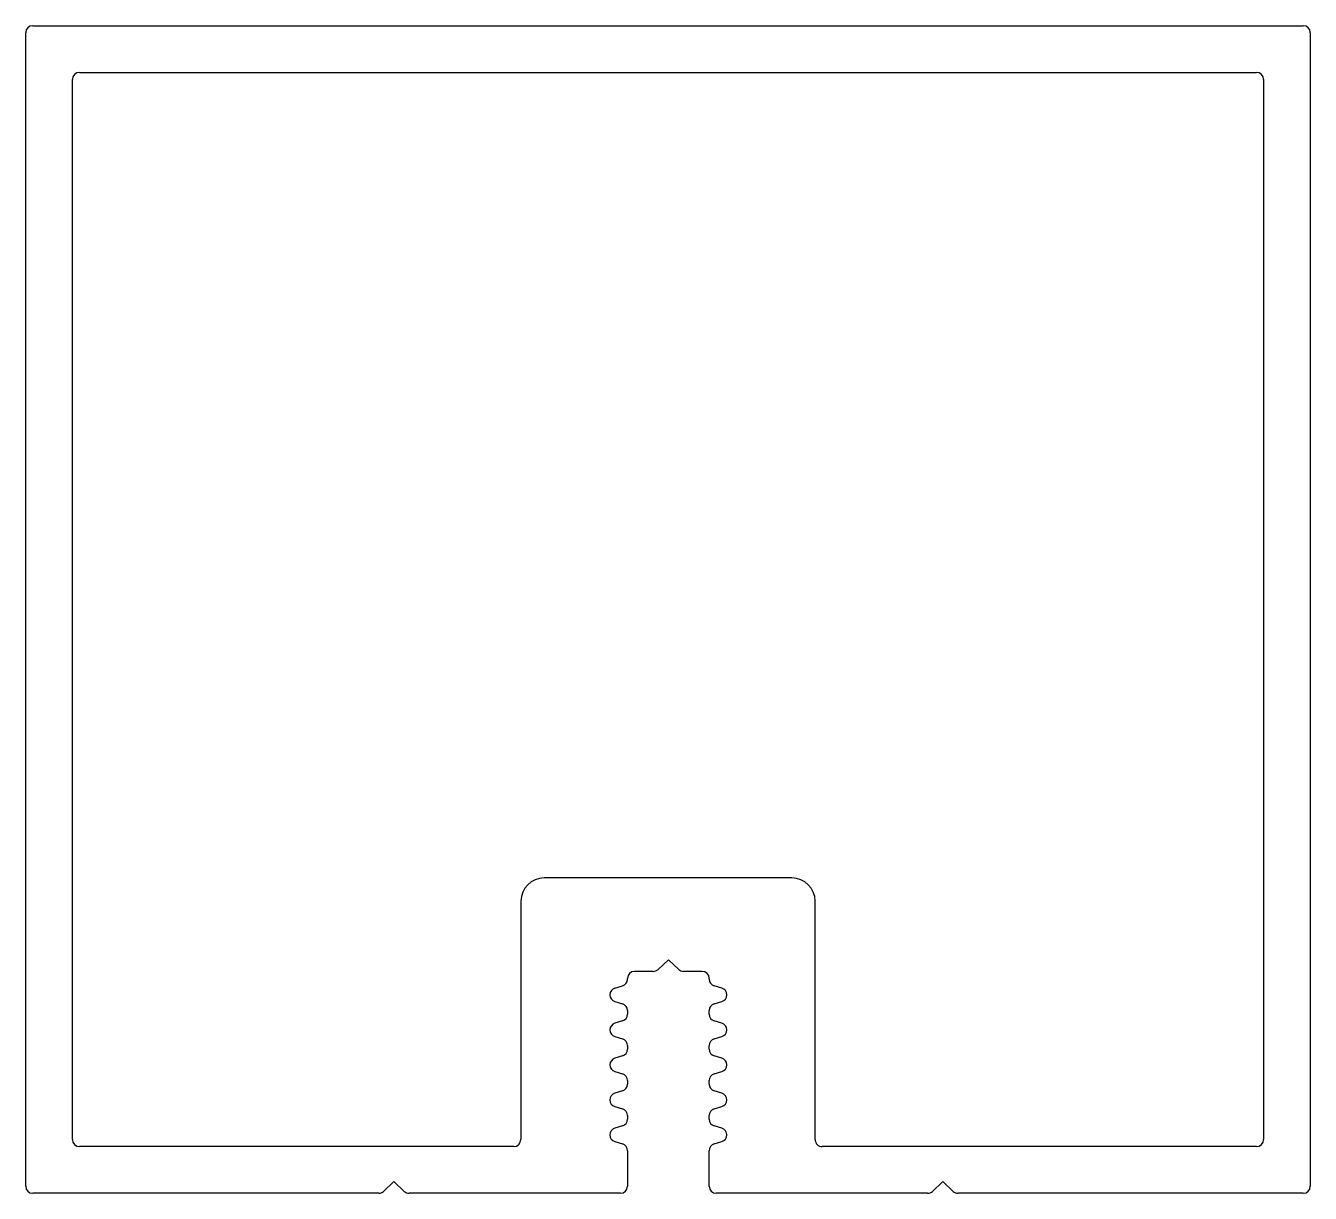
# Model space of a CAD drawing. Extents: x 860 to 915, y 438.5 to 488.5.
import ezdxf

# ---------------------------------------------------------------- set-up
doc = ezdxf.new("R2010")
doc.units = 0
doc.layers.get('0').update_dxf_attribs({"linetype": 'CONTINUOUS'})

msp = doc.modelspace()

# ---------------------------------------------------------------- linework, layer by layer
at = {"color": 0}
for p, q in [((860.317, 488.491), (914.717, 488.491)), ((860.017, 438.791), (860.017, 488.191)), ((915.017, 488.191), (915.017, 438.791)), ((862.317, 486.491), (912.717, 486.491)), ((862.017, 440.791), (862.017, 486.191)), ((913.017, 486.191), (913.017, 440.791)), ((892.817, 451.995), (882.217, 451.995)), ((881.217, 450.995), (881.217, 440.791)), ((893.817, 440.791), (893.817, 450.995)), ((887.532, 448.493), (887.089, 448.076)), ((887.532, 448.493), (887.975, 448.076)), ((886.883, 447.995), (886.082, 447.995)), ((888.982, 447.995), (888.18, 447.995)), ((885.245, 447.277), (885.568, 447.374)), ((885.782, 447.662), (885.782, 447.695)), ((889.282, 447.662), (889.282, 447.695)), ((889.818, 447.277), (889.495, 447.374)), ((885.244, 446.703), (885.569, 446.604)), ((889.494, 446.604), (889.819, 446.703)), ((885.782, 446.317), (885.782, 446.162)), ((889.282, 446.162), (889.282, 446.317)), ((885.568, 445.874), (885.245, 445.777)), ((889.818, 445.777), (889.495, 445.874)), ((885.244, 445.203), (885.569, 445.104)), ((889.494, 445.104), (889.819, 445.203)), ((885.782, 444.817), (885.782, 444.662)), ((889.282, 444.662), (889.282, 444.817)), ((885.568, 444.374), (885.245, 444.277)), ((889.818, 444.277), (889.495, 444.374)), ((885.244, 443.703), (885.569, 443.604)), ((885.782, 443.317), (885.782, 443.165)), ((889.282, 443.165), (889.282, 443.317)), ((889.494, 443.604), (889.819, 443.703)), ((885.569, 442.878), (885.242, 442.778)), ((889.821, 442.778), (889.494, 442.878)), ((885.242, 442.204), (885.569, 442.104)), ((889.494, 442.104), (889.821, 442.204)), ((885.782, 441.817), (885.782, 441.665)), ((889.282, 441.665), (889.282, 441.817)), ((885.569, 441.378), (885.242, 441.278)), ((889.821, 441.278), (889.494, 441.378)), ((885.242, 440.704), (885.569, 440.604)), ((889.494, 440.604), (889.821, 440.704)), ((880.917, 440.491), (862.317, 440.491)), ((885.782, 440.317), (885.782, 438.791)), ((889.282, 438.791), (889.282, 440.317)), ((912.717, 440.491), (894.117, 440.491)), ((875.782, 438.991), (875.337, 438.572)), ((876.226, 438.572), (875.782, 438.991)), ((899.282, 438.991), (898.837, 438.572)), ((899.726, 438.572), (899.282, 438.991)), ((875.131, 438.491), (860.317, 438.491)), ((885.482, 438.491), (876.432, 438.491)), ((898.631, 438.491), (889.582, 438.491)), ((914.717, 438.491), (899.932, 438.491))]:
    msp.add_line(p, q, dxfattribs=at)
for centre, radius, start, end in [((860.317, 488.191), 0.3, 90, 180), ((914.717, 488.191), 0.3, 0, 90), ((862.317, 486.191), 0.3, 90, 180), ((912.717, 486.191), 0.3, 0, 90), ((882.217, 450.995), 1, 90, 180), ((892.817, 450.995), 1, 0, 90), ((886.082, 447.695), 0.3, 90, 180), ((886.883, 448.295), 0.3, 270, 313.2606), ((888.18, 448.295), 0.3, 226.7394, 270), ((888.982, 447.695), 0.3, 0, 90), ((885.332, 446.99, 0), 0.3, 106.7716, 253.0487), ((885.482, 447.662, 0), 0.3, 286.7716, 360), ((889.582, 447.662, 0), 0.3, 180, 253.2284), ((889.731, 446.99, 0), 0.3, 286.9513, 73.2284), ((885.482, 446.317), 0.3, 360, 73.0487), ((889.582, 446.317), 0.3, 106.9513, 180), ((885.482, 446.162), 0.3, 286.7724, 360), ((889.582, 446.162), 0.3, 180, 253.2276), ((885.332, 445.49), 0.3, 106.7724, 253.0478), ((889.731, 445.49), 0.3, 286.9522, 73.2276), ((885.482, 444.817), 0.3, 360, 73.0478), ((889.582, 444.817), 0.3, 106.9522, 180), ((885.482, 444.662), 0.3, 286.7724, 360), ((889.582, 444.662), 0.3, 180, 253.2276), ((885.332, 443.99), 0.3, 106.7724, 253.0478), ((889.731, 443.99), 0.3, 286.9522, 73.2276), ((885.482, 443.317), 0.3, 0, 73.0478), ((889.582, 443.317), 0.3, 106.9522, 180), ((885.33, 442.491), 0.3, 107.0054, 252.9946), ((885.482, 443.165), 0.3, 287.0054, 0), ((889.582, 443.165), 0.3, 180, 252.9946), ((889.733, 442.491), 0.3, 287.0054, 72.9946), ((885.482, 441.817), 0.3, 360, 72.9946), ((885.482, 441.665), 0.3, 287.0054, 360), ((889.582, 441.817), 0.3, 107.0054, 180), ((889.582, 441.665), 0.3, 180, 252.9946), ((885.33, 440.991), 0.3, 107.0054, 252.9946), ((889.733, 440.991), 0.3, 287.0054, 72.9946), ((862.317, 440.791), 0.3, 180, 270), ((880.917, 440.791), 0.3, 270, 0), ((885.482, 440.317), 0.3, 0, 72.9946), ((889.582, 440.317), 0.3, 107.0054, 180), ((894.117, 440.791), 0.3, 179.9675, 270.0325), ((912.717, 440.791), 0.3, 270, 360), ((860.317, 438.791), 0.3, 180, 270), ((875.131, 438.791), 0.3, 270, 313.2606), ((876.432, 438.791), 0.3, 226.7394, 270), ((885.482, 438.791), 0.3, 270, 360), ((889.582, 438.791), 0.3, 180, 270), ((898.631, 438.791), 0.3, 270, 313.2606), ((899.932, 438.791), 0.3, 226.7394, 270), ((914.717, 438.791), 0.3, 270, 0)]:
    msp.add_arc(centre, radius, start, end, dxfattribs=at)

doc.saveas('drawing.dxf')
